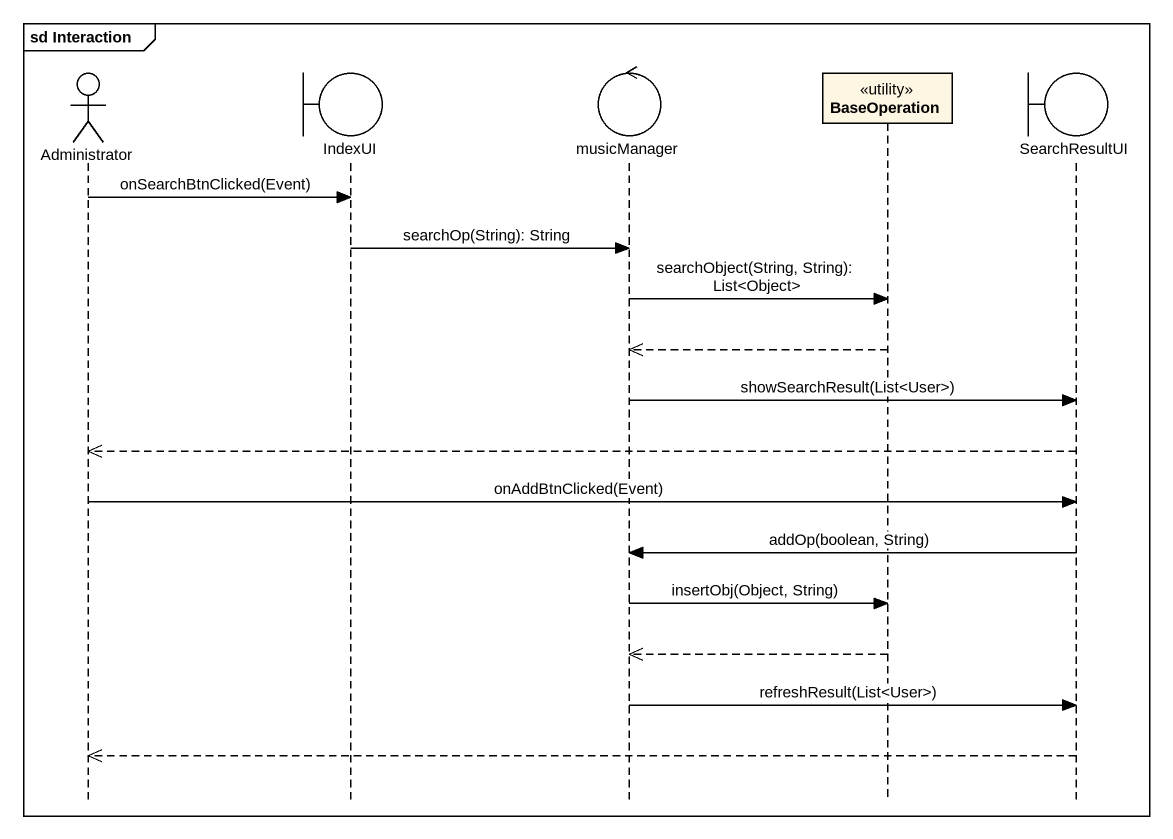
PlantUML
@startuml
mainframe sd Interaction
hide footbox
actor Administrator
boundary IndexUI
control musicManager
participant BaseOperation <<utility>>
boundary SearchResultUI

Administrator -> IndexUI : onSearchBtnClicked(Event)
IndexUI -> musicManager : searchOp(String): String
musicManager -> BaseOperation : searchObject(String, String): List<Object>
BaseOperation -->> musicManager
musicManager -> SearchResultUI : showSearchResult(List<User>)
SearchResultUI -->> Administrator
Administrator -> SearchResultUI : onAddBtnClicked(Event)
SearchResultUI -> musicManager : addOp(boolean, String)
musicManager -> BaseOperation : insertObj(Object, String)
BaseOperation -->> musicManager
musicManager -> SearchResultUI : refreshResult(List<User>)
SearchResultUI -->> Administrator
@enduml
